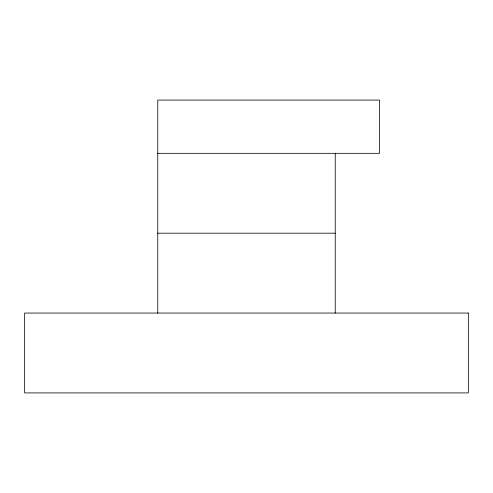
<?xml version="1.0" encoding="UTF-8"?>
<svg xmlns="http://www.w3.org/2000/svg" width="493" height="493" viewBox="0 0 493 493"><rect width="100%" height="100%" fill="white"/><g stroke="black" fill="none" stroke-linecap="round" stroke-linejoin="round"><path stroke-width="0.74" d="M157.76 153.323L379.61 153.323L379.61 100.079L157.76 100.079L157.76 313.055M157.76 233.189L335.24 233.189M335.24 153.323L335.24 313.055M468.35 313.055L24.65 313.055L24.65 392.921L468.35 392.921L468.35 313.055"/></g></svg>
